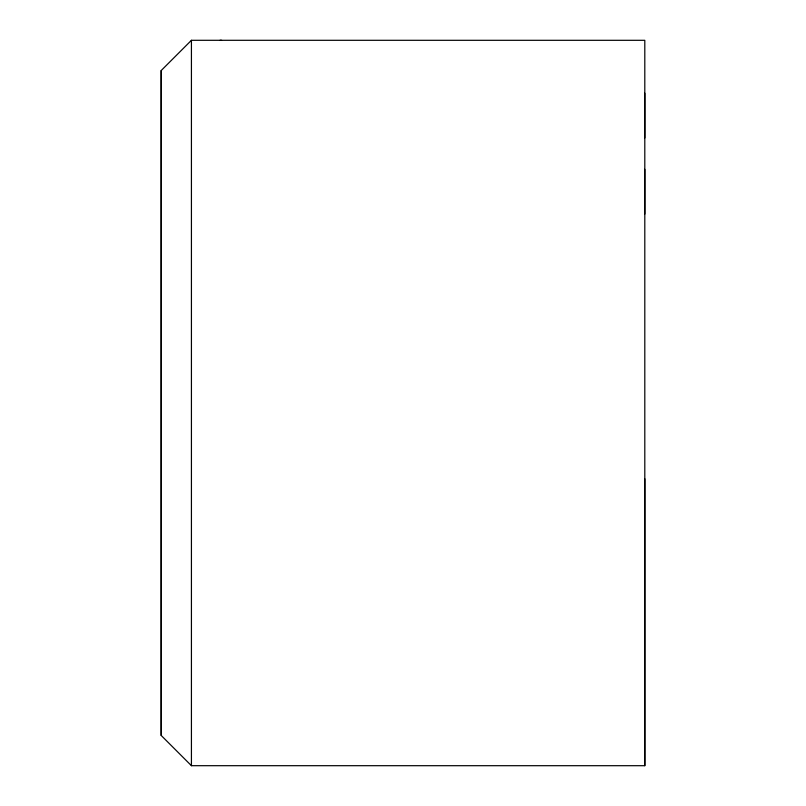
<?xml version="1.0" encoding="UTF-8"?>
<svg xmlns="http://www.w3.org/2000/svg" width="806" height="806" viewBox="0 0 806 806"><rect width="100%" height="100%" fill="white"/><g stroke="black" fill="none" stroke-linecap="round" stroke-linejoin="round"><path stroke-width="1.21" d="M161.2 735.465L161.2 70.525L191.425 40.3L644.8 40.31L644.8 765.7L191.425 765.69L161.2 735.465L161.2 70.525M644.79 765.69L644.8 478.774M644.79 214.094L644.79 169.29M644.79 137.997L644.79 93.194M220.008 40.31L221.549 40.31M191.425 40.3L191.425 765.7"/></g></svg>
